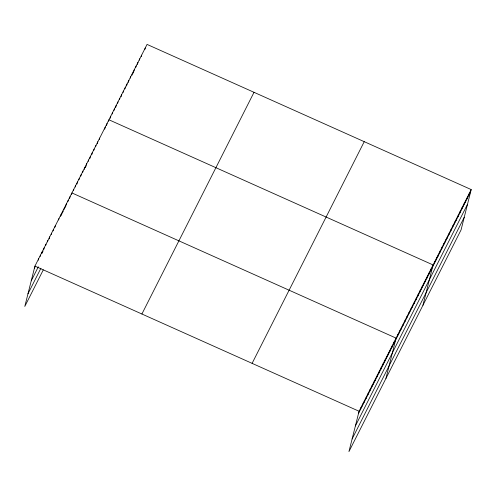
<?xml version="1.0" encoding="UTF-8"?>
<svg xmlns="http://www.w3.org/2000/svg" width="496" height="496" viewBox="0 0 496 496"><rect width="100%" height="100%" fill="white"/><g stroke="black" fill="none" stroke-linecap="round" stroke-linejoin="round"><path stroke-width="0.74" d="M471.2 189.571L359.073 411.258L348.942 451.589L461.069 229.896L471.2 189.571L147.058 44.411L34.931 266.104L24.8 306.429L43.301 269.849M38.279 260.189L38.632 258.788M40.126 256.531L40.48 255.13M41.8 253.574L42.327 251.472M43.648 249.916L44.181 247.814M45.675 245.557L46.029 244.156M47.529 241.899L47.883 240.498M49.203 238.942L49.73 236.84M51.231 234.583L51.578 233.182M53.078 230.925L53.432 229.524M54.926 227.267L55.279 225.866M58.627 219.951L58.981 218.55M60.481 216.293L60.828 214.892M62.149 213.342L62.682 211.234M64.003 209.684L64.53 207.576M66.03 205.319L66.383 203.918M67.878 201.661L68.231 200.26M69.552 198.71L70.079 196.602M71.579 194.345L71.932 192.944L396.075 338.105L385.944 378.429M73.427 190.687L73.78 189.286M75.28 187.029L75.634 185.628M76.954 184.078L77.481 181.97M78.976 179.713L79.329 178.312M80.829 176.055L81.183 174.654M82.677 172.403L83.03 170.996M84.351 169.446L84.884 167.338M86.378 165.087L86.732 163.68M88.226 161.429L88.579 160.022M89.9 158.472L90.433 156.364M91.754 154.814L92.281 152.706M93.781 150.455L94.135 149.048M95.629 146.797L95.982 145.39M97.303 143.84L97.83 141.732M99.33 139.481L99.684 138.074M104.706 129.208L105.233 127.1M106.553 125.55L107.08 123.442M108.581 121.191L108.934 119.784L433.076 264.945L422.945 305.276M110.217 118.302L110.751 116.194M112.208 114.012L112.561 112.604M114.024 110.422L114.378 109.015M115.667 107.533L116.194 105.431M117.657 103.242L118.011 101.841M119.474 99.653L119.827 98.251M121.111 96.77L121.638 94.662M123.101 92.473L123.454 91.072M124.918 88.883L125.271 87.482M126.554 86L127.088 83.892M128.371 82.41L128.904 80.302M130.361 78.12L130.715 76.713M132.004 75.231L132.531 73.123M133.994 70.94L134.348 69.533M135.811 67.351L136.164 65.949M137.448 64.461L137.981 62.36M139.438 60.171L139.791 58.77M141.255 56.581L141.608 55.18M144.888 49.402L145.241 48M360.394 409.708L360.927 407.6M362.247 406.05L362.774 403.942M364.095 402.392L364.628 400.284M365.949 398.734L366.476 396.626M367.796 395.076L368.323 392.968M369.644 391.418L370.177 389.31M371.498 387.76L372.025 385.652M373.345 384.102L373.879 381.994M375.199 380.444L375.726 378.343M377.047 376.786L377.574 374.685M378.894 373.128L379.428 371.027M380.748 369.47L381.275 367.369M382.596 365.812L383.123 363.711M384.45 362.154L384.977 360.053M386.297 358.496L386.824 356.395M388.145 354.838L388.678 352.737M389.999 351.18L390.526 349.079M391.846 347.522L392.373 345.421M393.7 343.864L394.227 341.763M397.395 336.548L397.928 334.447M399.249 332.89L399.776 330.789M401.097 329.232L401.624 327.131M402.95 325.581L403.477 323.473M404.798 321.923L405.325 319.815M406.646 318.265L407.179 316.157M408.499 314.607L409.026 312.499M410.347 310.949L410.874 308.841M412.201 307.291L412.728 305.183M414.048 303.633L414.575 301.525M415.896 299.975L416.429 297.867M417.75 296.317L418.277 294.209M419.597 292.659L420.124 290.551M421.445 289.001L421.978 286.893M423.299 285.343L423.826 283.235M425.146 281.685L425.68 279.577M427 278.027L427.527 275.919M428.848 274.369L429.375 272.261M430.695 270.711L431.229 268.603M434.366 263.463L434.893 261.355M436.176 259.873L436.709 257.765M437.993 256.283L438.526 254.175M439.809 252.693L440.336 250.585M441.626 249.104L442.153 246.996M443.443 245.514L443.97 243.412M445.253 241.924L445.786 239.822M447.07 238.334L447.603 236.232M448.886 234.751L449.413 232.643M450.703 231.161L451.23 229.053M452.519 227.571L453.046 225.463M454.33 223.981L454.863 221.873M456.146 220.391L456.68 218.283M457.963 216.802L458.49 214.694M459.78 213.212L460.307 211.104M461.596 209.622L462.123 207.514M463.407 206.032L463.94 203.924M465.223 202.442L465.756 200.341M467.04 198.853L467.567 196.751M468.856 195.263L469.383 193.161M34.404 268.206L35.328 266.377M42.11 252.966L43.034 251.137M60.921 215.779L61.845 213.95M62.459 212.728L63.383 210.899M64.926 207.855L65.85 206.026M85.275 167.617L86.205 165.788M132.909 73.439L133.821 71.641M31.236 280.823L38.322 266.798M27.968 293.818L40.92 268.212M141.899 314.005L254.02 92.312M252.104 363.357L364.231 141.67M358.546 413.366L470.673 191.679M355.378 425.983L467.505 204.29M352.11 438.979L464.237 217.285M34.931 266.104L359.073 411.258"/></g></svg>
